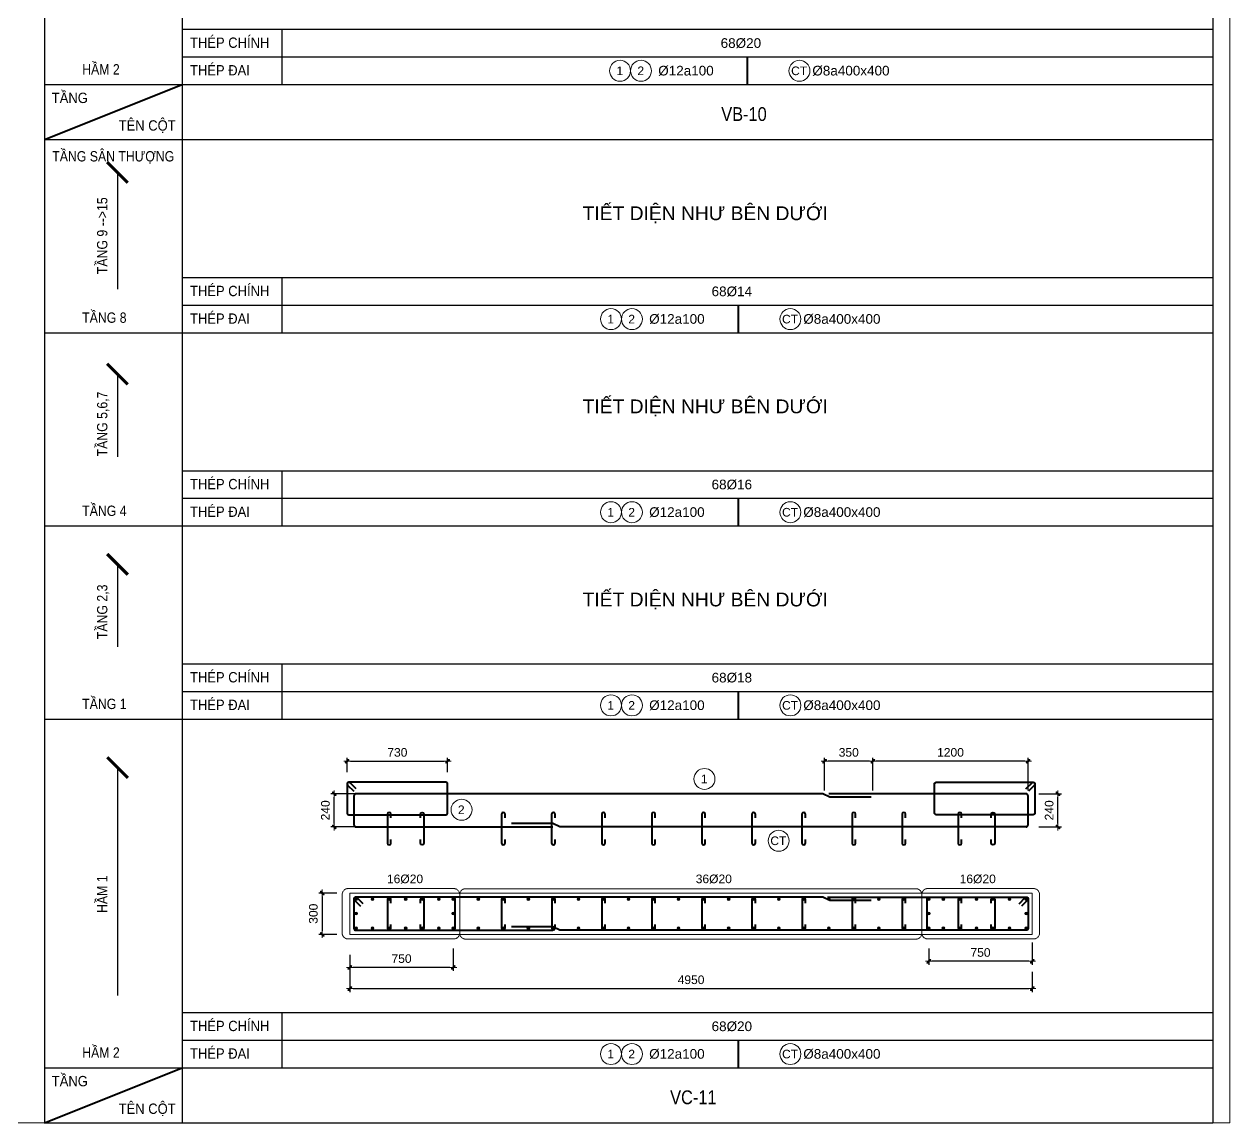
# Model space of a CAD drawing. Header units: millimetres. Extents: x -146909 to 4830753, y -683702 to -336947.
# Drawn here: x 4779021 to 4787767, y -449280 to -441315 of the extents above; entities that cross this region are included whole.
import ezdxf
from ezdxf.enums import TextEntityAlignment as Align

# ---------------------------------------------------------------- set-up
doc = ezdxf.new("R2010")
doc.units = ezdxf.units.MM
doc.header["$MEASUREMENT"] = 0
doc.linetypes.add('HIDDEN', pattern=[0.375, 0.25, -0.125])
doc.layers.get('0').update_dxf_attribs({"lineweight": 9})
doc.layers.get('Defpoints').update_dxf_attribs({"color": 10, "lineweight": 0})
for name, color, linetype, lineweight in [("'S_General_Cont_1 Thin", 1, 'Continuous', 18), ("'S_General_Text_3_Member name", 3, 'Continuous', 35), ('CDAI', 3, 'Continuous', 40), ('chunho.q', 1, 'Continuous', 13), ('CTHEP', 4, 'Continuous', 50), ('DBAO', 2, 'Continuous', 13), ('DMo', 9, 'HIDDEN', 9), ('KTH', 154, 'Continuous', 9), ('STICK', 1, 'Continuous', 9)]:
    doc.layers.add(name, color=color, linetype=linetype, lineweight=lineweight)
for name, color, linetype in [('DM', 1, 'Continuous'), ('TBL', 1, 'Continuous'), ('TX', 214, 'Continuous')]:
    doc.layers.add(name, color=color, linetype=linetype)
doc.styles.add('arial', font='arial.ttf', dxfattribs={"width": 0.85})
doc.styles.add('TTP-HelCon', font='arial.ttf')
doc.dimstyles.new('TTP-25', dxfattribs={"dimscale": 25, "dimtxt": 2.5, "dimasz": 1, "dimexe": 1, "dimexo": 1, "dimgap": 0.09, "dimtad": 0, "dimdec": 4, "dimrnd": 10, "dimzin": 9, "dimdsep": 46, "dimtxsty": 'TTP-HelCon', "dimblk": 'Stick', "dimcen": 0.09, "dimdle": 1.5, "dimclrd": 256, "dimclre": 256, "dimclrt": 1, "dimadec": 0, "dimazin": 0, "dimtfac": 1, "dimtdec": 4, "dimtmove": 0, "dimatfit": 3, "dimldrblk": 'ARCHTICK', "dimfxl": 1, "dimtvp": 1, "dimtolj": 1, "dimtzin": 0, "dimarcsym": 0})
doc.dimstyles.new('TTP-50', dxfattribs={"dimscale": 50, "dimtxt": 2.5, "dimasz": 1, "dimexe": 1, "dimexo": 1, "dimgap": 0.09, "dimtad": 0, "dimdec": 4, "dimzin": 9, "dimdsep": 46, "dimtxsty": 'arial', "dimblk": 'Stick', "dimcen": 0.09, "dimdle": 1.5, "dimclrd": 256, "dimclre": 256, "dimclrt": 1, "dimadec": 0, "dimazin": 0, "dimtfac": 1, "dimtdec": 4, "dimtmove": 0, "dimatfit": 3, "dimldrblk": 'ARCHTICK', "dimfxl": 1, "dimtvp": 1, "dimtolj": 1, "dimtzin": 0, "dimarcsym": 0})

# ---------------------------------------------------------------- blocks, each defined once
blk = doc.blocks.new('sign of slab')
at = {"layer": "'S_General_Cont_1 Thin"}
blk.add_circle((-10, 0), 475, dxfattribs=at)
at = {"layer": "'S_General_Text_3_Member name", "style": 'arial'}
blk.add_attdef('S', text='', height=250, dxfattribs=at).set_placement((-23, -1), align=Align.MIDDLE_CENTER)
blk = doc.blocks.new('Stick')
at = {"layer": 'STICK'}
h = blk.add_hatch(color=256, dxfattribs=at)
edge = h.paths.add_edge_path()
edge.add_line((0.3, 0.5), (-0.5, -0.3))
edge.add_arc((-0.4, -0.4), 0.141, 135, 315)
edge.add_line((-0.3, -0.5), (0.5, 0.3))
edge.add_arc((0.4, 0.4), 0.141, 315, 495)
blk.add_line((1, 0), (-1, 0), dxfattribs=at)
blk.add_lwpolyline([(0.3, 0.5), (-0.5, -0.3, 1), (-0.3, -0.5), (0.5, 0.3, 1), (0.3, 0.5, 1)], format="xyb", dxfattribs=at)
blk = doc.blocks.new('*D531')
at = {"layer": 'Defpoints', "color": 0, "transparency": 16777216}
for p in [(4786356.4, -446894.3), (4786520.5, -446894.3), (4786356.4, -447134.3)]:
    blk.add_point(p, dxfattribs=at)
at = {"layer": 'KTH', "lineweight": -2, "transparency": 16777216}
for p, q in [((4786381.4, -446894.3), (4786545.5, -446894.3)), ((4786520.5, -447109.3), (4786520.5, -446919.3)), ((4786381.4, -447134.3), (4786545.5, -447134.3))]:
    blk.add_line(p, q, dxfattribs=at)
at = {"layer": 'KTH', "lineweight": -2, "transparency": 16777216, "xscale": 25, "yscale": 25, "zscale": 25}
for p, rotation in [((4786520.5, -446894.3), 90), ((4786520.5, -447134.3), 270)]:
    blk.add_blockref('Stick', p, dxfattribs=dict(at, rotation=rotation))
at = {"layer": 'KTH', "color": 1, "transparency": 16777216, "insert": (4786456.7, -447014.3), "char_height": 62.5, "attachment_point": 5, "rotation": 90, "style": 'TTP-HelCon'}
blk.add_mtext('\\A1;240', dxfattribs=at)
blk = doc.blocks.new('_ArchTick')
at = {"color": 0, "linetype": 'ByBlock', "const_width": 0.15}
blk.add_lwpolyline([(-0.5, -0.5), (0.5, 0.5)], dxfattribs=at)
blk = doc.blocks.new('*D532')
at = {"layer": 'Defpoints', "color": 0, "transparency": 16777216}
for p in [(4781270.3, -446894.3), (4781453.8, -446894.3), (4781453.8, -447134.3)]:
    blk.add_point(p, dxfattribs=at)
at = {"layer": 'KTH', "lineweight": -2, "transparency": 16777216}
for p, q in [((4781428.8, -446894.3), (4781245.3, -446894.3)), ((4781270.3, -447109.3), (4781270.3, -446919.3)), ((4781428.8, -447134.3), (4781245.3, -447134.3))]:
    blk.add_line(p, q, dxfattribs=at)
at = {"layer": 'KTH', "lineweight": -2, "transparency": 16777216, "xscale": 25, "yscale": 25, "zscale": 25}
for p, rotation in [((4781270.3, -446894.3), 90), ((4781270.3, -447134.3), 270)]:
    blk.add_blockref('Stick', p, dxfattribs=dict(at, rotation=rotation))
at = {"layer": 'KTH', "color": 1, "transparency": 16777216, "insert": (4781206.5, -447014.3), "char_height": 62.5, "attachment_point": 5, "rotation": 90, "style": 'TTP-HelCon'}
blk.add_mtext('\\A1;240', dxfattribs=at)
blk = doc.blocks.new('*D533')
at = {"layer": 'Defpoints', "color": 0, "transparency": 16777216}
for p in [(4781383.8, -448036.5), (4782133.8, -447991.5), (4781383.8, -448153.3)]:
    blk.add_point(p, dxfattribs=at)
at = {"layer": 'KTH', "lineweight": -2, "transparency": 16777216}
for p, q in [((4781383.8, -448061.5), (4781383.8, -448178.3)), ((4782133.8, -448016.5), (4782133.8, -448178.3)), ((4782108.8, -448153.3), (4781408.8, -448153.3))]:
    blk.add_line(p, q, dxfattribs=at)
at = {"layer": 'KTH', "lineweight": -2, "transparency": 16777216, "xscale": 25, "yscale": 25, "zscale": 25, "rotation": 180}
blk.add_blockref('Stick', (4781383.8, -448153.3), dxfattribs=at)
at = {"layer": 'KTH', "lineweight": -2, "transparency": 16777216, "xscale": 25, "yscale": 25, "zscale": 25}
blk.add_blockref('Stick', (4782133.8, -448153.3), dxfattribs=at)
at = {"layer": 'KTH', "color": 1, "transparency": 16777216, "insert": (4781758.8, -448089.5), "char_height": 62.5, "attachment_point": 5, "style": 'TTP-HelCon'}
blk.add_mtext('\\A1;750', dxfattribs=at)
blk = doc.blocks.new('*D534')
at = {"layer": 'Defpoints', "color": 0, "transparency": 16777216}
for p in [(4781383.8, -448100.4), (4786333.8, -448158.8), (4786333.8, -448306.8)]:
    blk.add_point(p, dxfattribs=at)
at = {"layer": 'KTH', "lineweight": -2, "transparency": 16777216}
for p, q in [((4781383.8, -448125.4), (4781383.8, -448331.8)), ((4786333.8, -448183.8), (4786333.8, -448331.8)), ((4781408.8, -448306.8), (4786308.8, -448306.8))]:
    blk.add_line(p, q, dxfattribs=at)
at = {"layer": 'KTH', "lineweight": -2, "transparency": 16777216, "xscale": 25, "yscale": 25, "zscale": 25, "rotation": 180}
blk.add_blockref('Stick', (4781383.8, -448306.8), dxfattribs=at)
at = {"layer": 'KTH', "lineweight": -2, "transparency": 16777216, "xscale": 25, "yscale": 25, "zscale": 25}
blk.add_blockref('Stick', (4786333.8, -448306.8), dxfattribs=at)
at = {"layer": 'KTH', "color": 1, "transparency": 16777216, "insert": (4783858.8, -448242.9), "char_height": 62.5, "attachment_point": 5, "style": 'TTP-HelCon'}
blk.add_mtext('\\A1;4950', dxfattribs=at)
blk = doc.blocks.new('*D535')
at = {"layer": 'Defpoints', "color": 0, "transparency": 16777216}
for p in [(4786333.5, -447947), (4785583.5, -447992), (4785583.5, -448108.8)]:
    blk.add_point(p, dxfattribs=at)
at = {"layer": 'KTH', "lineweight": -2, "transparency": 16777216}
for p, q in [((4786333.5, -447972), (4786333.5, -448133.8)), ((4785583.5, -448017), (4785583.5, -448133.8)), ((4786308.5, -448108.8), (4785608.5, -448108.8))]:
    blk.add_line(p, q, dxfattribs=at)
at = {"layer": 'KTH', "lineweight": -2, "transparency": 16777216, "xscale": 25, "yscale": 25, "zscale": 25, "rotation": 180}
blk.add_blockref('Stick', (4785583.5, -448108.8), dxfattribs=at)
at = {"layer": 'KTH', "lineweight": -2, "transparency": 16777216, "xscale": 25, "yscale": 25, "zscale": 25}
blk.add_blockref('Stick', (4786333.5, -448108.8), dxfattribs=at)
at = {"layer": 'KTH', "color": 1, "transparency": 16777216, "insert": (4785958.5, -448045), "char_height": 62.5, "attachment_point": 5, "style": 'TTP-HelCon'}
blk.add_mtext('\\A1;750', dxfattribs=at)
blk = doc.blocks.new('*D536')
at = {"layer": 'Defpoints', "color": 0, "transparency": 16777216}
for p in [(4784827.7, -446658.3), (4784827.7, -446894.3), (4785177.7, -446894.3)]:
    blk.add_point(p, dxfattribs=at)
at = {"layer": 'KTH', "lineweight": -2, "transparency": 16777216}
for p, q in [((4784827.7, -446869.3), (4784827.7, -446633.3)), ((4785152.7, -446658.3), (4784852.7, -446658.3)), ((4785177.7, -446869.3), (4785177.7, -446633.3))]:
    blk.add_line(p, q, dxfattribs=at)
at = {"layer": 'KTH', "lineweight": -2, "transparency": 16777216, "xscale": 25, "yscale": 25, "zscale": 25, "rotation": 180}
blk.add_blockref('Stick', (4784827.7, -446658.3), dxfattribs=at)
at = {"layer": 'KTH', "lineweight": -2, "transparency": 16777216, "xscale": 25, "yscale": 25, "zscale": 25}
blk.add_blockref('Stick', (4785177.7, -446658.3), dxfattribs=at)
at = {"layer": 'KTH', "color": 1, "transparency": 16777216, "insert": (4785002.7, -446594.5), "char_height": 62.5, "attachment_point": 5, "style": 'TTP-HelCon'}
blk.add_mtext('\\A1;350', dxfattribs=at)
blk = doc.blocks.new('*D537')
at = {"layer": 'Defpoints', "color": 0, "transparency": 16777216}
for p in [(4785177.7, -446658.3), (4785177.7, -446894.3), (4786303.8, -446894.3)]:
    blk.add_point(p, dxfattribs=at)
at = {"layer": 'KTH', "lineweight": -2, "transparency": 16777216}
for p, q in [((4785177.7, -446869.3), (4785177.7, -446633.3)), ((4786278.8, -446658.3), (4785202.7, -446658.3)), ((4786303.8, -446869.3), (4786303.8, -446633.3))]:
    blk.add_line(p, q, dxfattribs=at)
at = {"layer": 'KTH', "lineweight": -2, "transparency": 16777216, "xscale": 25, "yscale": 25, "zscale": 25, "rotation": 180}
blk.add_blockref('Stick', (4785177.7, -446658.3), dxfattribs=at)
at = {"layer": 'KTH', "lineweight": -2, "transparency": 16777216, "xscale": 25, "yscale": 25, "zscale": 25}
blk.add_blockref('Stick', (4786303.8, -446658.3), dxfattribs=at)
at = {"layer": 'KTH', "color": 1, "transparency": 16777216, "insert": (4785740.8, -446594.5), "char_height": 62.5, "attachment_point": 5, "style": 'TTP-HelCon'}
blk.add_mtext('\\A1;1200', dxfattribs=at)
blk = doc.blocks.new('*U493')
at = {"layer": 'CTHEP', "ltscale": 0.02, "const_width": 10}
blk.add_lwpolyline([(0, 5, -1), (0, -5, -1)], format="xyb", close=True, dxfattribs=at)
at = {"layer": 'Defpoints', "color": 1}
blk.add_circle((0, 0), 10, dxfattribs=at)
blk = doc.blocks.new('*U494')
at = {"layer": 'CDAI', "color": 0, "linetype": 'ByBlock', "lineweight": -2, "transparency": 16777216}
for p in [(0, 0), (120, 0), (240, 0), (360, 0), (480, 0), (600, 0)]:
    blk.add_blockref('*U493', p, dxfattribs=at)
blk = doc.blocks.new('*D538')
at = {"layer": 'Defpoints', "color": 0, "transparency": 16777216}
for p in [(4781313.6, -447613.6), (4781183.2, -447913.6), (4781313.6, -447913.6)]:
    blk.add_point(p, dxfattribs=at)
at = {"layer": 'KTH', "lineweight": -2, "transparency": 16777216}
for p, q in [((4781288.6, -447613.6), (4781158.2, -447613.6)), ((4781183.2, -447638.6), (4781183.2, -447888.6)), ((4781288.6, -447913.6), (4781158.2, -447913.6))]:
    blk.add_line(p, q, dxfattribs=at)
at = {"layer": 'KTH', "lineweight": -2, "transparency": 16777216, "xscale": 25, "yscale": 25, "zscale": 25}
for p, rotation in [((4781183.2, -447613.6), 90), ((4781183.2, -447913.6), 270)]:
    blk.add_blockref('Stick', p, dxfattribs=dict(at, rotation=rotation))
at = {"layer": 'KTH', "color": 1, "transparency": 16777216, "insert": (4781119.3, -447763.6), "char_height": 62.5, "attachment_point": 5, "rotation": 90, "style": 'TTP-HelCon'}
blk.add_mtext('\\A1;300', dxfattribs=at)
blk = doc.blocks.new('*U495')
at = {"layer": 'CTHEP', "ltscale": 0.02, "const_width": 10}
blk.add_lwpolyline([(0, 5, -1), (0, -5, -1)], format="xyb", close=True, dxfattribs=at)
at = {"layer": 'Defpoints', "color": 1}
blk.add_circle((0, 0), 10, dxfattribs=at)
blk = doc.blocks.new('*U496')
at = {"layer": 'CDAI', "color": 0, "linetype": 'ByBlock', "lineweight": -2, "transparency": 16777216}
blk.add_blockref('*U495', (0, 0), dxfattribs=at)
blk = doc.blocks.new('*U491')
at = {"layer": 'CTHEP', "ltscale": 0.02, "const_width": 10}
blk.add_lwpolyline([(0, 5, -1), (0, -5, -1)], format="xyb", close=True, dxfattribs=at)
at = {"layer": 'Defpoints', "color": 1}
blk.add_circle((0, 0), 10, dxfattribs=at)
blk = doc.blocks.new('*U492')
at = {"layer": 'CDAI', "color": 0, "linetype": 'ByBlock', "lineweight": -2, "transparency": 16777216}
blk.add_blockref('*U491', (0, 0), dxfattribs=at)
blk = doc.blocks.new('*U487')
at = {"layer": 'CTHEP', "ltscale": 0.02, "const_width": 10}
blk.add_lwpolyline([(0, 5, -1), (0, -5, -1)], format="xyb", close=True, dxfattribs=at)
at = {"layer": 'Defpoints', "color": 1}
blk.add_circle((0, 0), 10, dxfattribs=at)
blk = doc.blocks.new('*U488')
at = {"layer": 'CDAI', "color": 0, "linetype": 'ByBlock', "lineweight": -2, "transparency": 16777216}
blk.add_blockref('*U487', (0, 0), dxfattribs=at)
blk = doc.blocks.new('*U489')
at = {"layer": 'CTHEP', "ltscale": 0.02, "const_width": 10}
blk.add_lwpolyline([(0, 5, -1), (0, -5, -1)], format="xyb", close=True, dxfattribs=at)
at = {"layer": 'Defpoints', "color": 1}
blk.add_circle((0, 0), 10, dxfattribs=at)
blk = doc.blocks.new('*U490')
at = {"layer": 'CDAI', "color": 0, "linetype": 'ByBlock', "lineweight": -2, "transparency": 16777216}
for p in [(0, 0), (181.6, 0), (363.2, 0), (544.8, 0), (726.4, 0), (908, 0), (1089.6, 0), (1271.2, 0), (1452.8, 0), (1634.4, 0), (1816, 0), (1997.6, 0), (2179.2, 0), (2360.8, 0), (2542.4, 0), (2724, 0), (2905.6, 0), (3087.2, 0), (3268.8, 0), (3450.4, 0)]:
    blk.add_blockref('*U489', p, dxfattribs=at)
blk = doc.blocks.new('*D539')
at = {"layer": 'Defpoints', "color": 0, "transparency": 16777216}
for p in [(4782093, -446658.3), (4781364, -446762.5), (4782093, -446762.5)]:
    blk.add_point(p, dxfattribs=at)
at = {"layer": 'KTH', "lineweight": -2, "transparency": 16777216}
for p, q in [((4781364, -446737.5), (4781364, -446633.3)), ((4781389, -446658.3), (4782068, -446658.3)), ((4782093, -446737.5), (4782093, -446633.3))]:
    blk.add_line(p, q, dxfattribs=at)
at = {"layer": 'KTH', "lineweight": -2, "transparency": 16777216, "xscale": 25, "yscale": 25, "zscale": 25, "rotation": 180}
blk.add_blockref('Stick', (4781364, -446658.3), dxfattribs=at)
at = {"layer": 'KTH', "lineweight": -2, "transparency": 16777216, "xscale": 25, "yscale": 25, "zscale": 25}
blk.add_blockref('Stick', (4782093, -446658.3), dxfattribs=at)
at = {"layer": 'KTH', "color": 1, "transparency": 16777216, "insert": (4781728.5, -446594.5), "char_height": 62.5, "attachment_point": 5, "style": 'TTP-HelCon'}
blk.add_mtext('\\A1;730', dxfattribs=at)
blk = doc.blocks.new('*U498')
at = {"layer": 'CTHEP', "ltscale": 0.02, "const_width": 10}
blk.add_lwpolyline([(0, 5, -1), (0, -5, -1)], format="xyb", close=True, dxfattribs=at)
at = {"layer": 'Defpoints', "color": 1}
blk.add_circle((0, 0), 10, dxfattribs=at)
blk = doc.blocks.new('*U497')
at = {"layer": 'CDAI', "color": 0, "linetype": 'ByBlock', "lineweight": -2, "transparency": 16777216}
blk.add_blockref('*U498', (0, 0), dxfattribs=at)
blk = doc.blocks.new('*U499')
at = {"layer": 'CTHEP', "ltscale": 0.02, "const_width": 10}
blk.add_lwpolyline([(0, 5, -1), (0, -5, -1)], format="xyb", close=True, dxfattribs=at)
at = {"layer": 'Defpoints', "color": 1}
blk.add_circle((0, 0), 10, dxfattribs=at)
blk = doc.blocks.new('*U500')
at = {"layer": 'CDAI', "color": 0, "linetype": 'ByBlock', "lineweight": -2, "transparency": 16777216}
for p in [(0, 0), (120, 0), (240, 0), (360, 0), (480, 0), (600, 0)]:
    blk.add_blockref('*U499', p, dxfattribs=at)
blk = doc.blocks.new('*U501')
at = {"layer": 'CTHEP', "ltscale": 0.02, "const_width": 10}
blk.add_lwpolyline([(0, 5, -1), (0, -5, -1)], format="xyb", close=True, dxfattribs=at)
at = {"layer": 'Defpoints', "color": 1}
blk.add_circle((0, 0), 10, dxfattribs=at)
blk = doc.blocks.new('*U502')
at = {"layer": 'CDAI', "color": 0, "linetype": 'ByBlock', "lineweight": -2, "transparency": 16777216}
for p in [(0, 0), (181.6, 0), (363.2, 0), (544.8, 0), (726.4, 0), (908, 0), (1089.6, 0), (1271.2, 0), (1452.8, 0), (1634.4, 0), (1816, 0), (1997.6, 0), (2179.2, 0), (2360.8, 0), (2542.4, 0), (2724, 0), (2905.6, 0), (3087.2, 0), (3268.8, 0), (3450.4, 0)]:
    blk.add_blockref('*U501', p, dxfattribs=at)
blk = doc.blocks.new('*U505')
at = {"layer": 'CTHEP', "ltscale": 0.02, "const_width": 10}
blk.add_lwpolyline([(0, 5, -1), (0, -5, -1)], format="xyb", close=True, dxfattribs=at)
at = {"layer": 'Defpoints', "color": 1}
blk.add_circle((0, 0), 10, dxfattribs=at)
blk = doc.blocks.new('*U506')
at = {"layer": 'CDAI', "color": 0, "linetype": 'ByBlock', "lineweight": -2, "transparency": 16777216}
for p in [(0, 0), (120, 0), (240, 0), (360, 0), (480, 0), (600, 0)]:
    blk.add_blockref('*U505', p, dxfattribs=at)
blk = doc.blocks.new('*U507')
at = {"layer": 'CTHEP', "ltscale": 0.02, "const_width": 10}
blk.add_lwpolyline([(0, 5, -1), (0, -5, -1)], format="xyb", close=True, dxfattribs=at)
at = {"layer": 'Defpoints', "color": 1}
blk.add_circle((0, 0), 10, dxfattribs=at)
blk = doc.blocks.new('*U508')
at = {"layer": 'CDAI', "color": 0, "linetype": 'ByBlock', "lineweight": -2, "transparency": 16777216}
for p in [(0, 0), (120, 0), (240, 0), (360, 0), (480, 0), (600, 0)]:
    blk.add_blockref('*U507', p, dxfattribs=at)

msp = doc.modelspace()

# ---------------------------------------------------------------- linework, layer by layer
at = {"layer": 'CDAI', "color": 214}
for p, q in [((4784266.708, -441552.18535), (4784266.708, -441752.18535)), ((4779167.66694, -442152.18535), (4780167.66694, -441752.18535)), ((4784200.96299, -443352.18535), (4784200.96299, -443552.18535)), ((4784200.96299, -444752.18535), (4784200.96299, -444952.18535)), ((4784200.96299, -446152.18535), (4784200.96299, -446352.18535)), ((4784200.96299, -448679.86809), (4784200.96299, -448879.86809)), ((4779167.66694, -449279.86809), (4780167.66694, -448879.86809))]:
    msp.add_line(p, q, dxfattribs=at)
at = {"layer": 'CDAI'}
for points in [[(4781429.6718, -446858.54835), (4781385.3516, -446814.22815, 0.6681786379), (4781364.01277, -446823.06699), (4781364.01277, -447033.56699, 0.4142135624), (4781376.51277, -447046.06699), (4782080.51277, -447046.06699, 0.4142135624), (4782093.01277, -447033.56699), (4782093.01277, -446823.06699, 0.4142135624), (4782080.51277, -446810.56699), (4781376.51277, -446810.56699, 0.6681786379), (4781367.67393, -446831.90582), (4781411.99413, -446876.22602)], [(4786288.00044, -446858.54835), (4786332.32064, -446814.22815, -0.6681786379), (4786353.65948, -446823.06699), (4786353.65948, -447033.56699, -0.4142135624), (4786341.15948, -447046.06699), (4785637.15948, -447046.06699, -0.4142135624), (4785624.65948, -447033.56699), (4785624.65948, -446823.06699, -0.4142135624), (4785637.15948, -446810.56699), (4786341.15948, -446810.56699, -0.6681786379), (4786349.99831, -446831.90582), (4786305.67811, -446876.22602)], [(4781681.14808, -447069.77687), (4781681.14808, -447042.27687, 1), (4781656.14808, -447042.27687), (4781656.14808, -447252.77687, 1), (4781681.14808, -447252.77687), (4781681.14808, -447225.27687)], [(4781896.14808, -447069.77687), (4781896.14808, -447042.27687, -1), (4781921.14808, -447042.27687), (4781921.14808, -447252.77687, -1), (4781896.14808, -447252.77687), (4781896.14808, -447225.27687)], [(4782509.34808, -447069.77687), (4782509.34808, -447042.27687, 1), (4782484.34808, -447042.27687), (4782484.34808, -447252.77687, 1), (4782509.34808, -447252.77687), (4782509.34808, -447225.27687)], [(4782872.54808, -447069.77687), (4782872.54808, -447042.27687, 1), (4782847.54808, -447042.27687), (4782847.54808, -447252.77687, 1), (4782872.54808, -447252.77687), (4782872.54808, -447225.27687)], [(4783235.74808, -447069.77687), (4783235.74808, -447042.27687, 1), (4783210.74808, -447042.27687), (4783210.74808, -447252.77687, 1), (4783235.74808, -447252.77687), (4783235.74808, -447225.27687)], [(4783598.94808, -447069.77687), (4783598.94808, -447042.27687, 1), (4783573.94808, -447042.27687), (4783573.94808, -447252.77687, 1), (4783598.94808, -447252.77687), (4783598.94808, -447225.27687)], [(4783962.14808, -447069.77687), (4783962.14808, -447042.27687, 1), (4783937.14808, -447042.27687), (4783937.14808, -447252.77687, 1), (4783962.14808, -447252.77687), (4783962.14808, -447225.27687)], [(4784325.34808, -447069.77687), (4784325.34808, -447042.27687, 1), (4784300.34808, -447042.27687), (4784300.34808, -447252.77687, 1), (4784325.34808, -447252.77687), (4784325.34808, -447225.27687)], [(4784688.54808, -447069.77687), (4784688.54808, -447042.27687, 1), (4784663.54808, -447042.27687), (4784663.54808, -447252.77687, 1), (4784688.54808, -447252.77687), (4784688.54808, -447225.27687)], [(4785051.74808, -447069.77687), (4785051.74808, -447042.27687, 1), (4785026.74808, -447042.27687), (4785026.74808, -447252.77687, 1), (4785051.74808, -447252.77687), (4785051.74808, -447225.27687)], [(4785414.94808, -447069.77687), (4785414.94808, -447042.27687, 1), (4785389.94808, -447042.27687), (4785389.94808, -447252.77687, 1), (4785414.94808, -447252.77687), (4785414.94808, -447225.27687)], [(4785821.14808, -447069.77687), (4785821.14808, -447042.27687, 1), (4785796.14808, -447042.27687), (4785796.14808, -447252.77687, 1), (4785821.14808, -447252.77687), (4785821.14808, -447225.27687)], [(4786036.14808, -447069.77687), (4786036.14808, -447042.27687, -1), (4786061.14808, -447042.27687), (4786061.14808, -447252.77687, -1), (4786036.14808, -447252.77687), (4786036.14808, -447225.27687)], [(4781479.49516, -447691.59349), (4781435.17496, -447647.27329, 0.6681786379), (4781413.83612, -447656.11213), (4781413.83612, -447871.11213, 0.4142135624), (4781426.33612, -447883.61213), (4782134.21004, -447883.61213, 0.4142135624), (4782146.71004, -447871.11213), (4782146.71004, -447656.11213, 0.4142135624), (4782134.21004, -447643.61213), (4781426.33612, -447643.61213, 0.6681786379), (4781417.49729, -447664.95096), (4781461.81749, -447709.27116)], [(4781681.33612, -447686.11213), (4781681.33612, -447658.61213, 1), (4781656.33612, -447658.61213), (4781656.33612, -447869.11213, 1), (4781681.33612, -447869.11213), (4781681.33612, -447841.61213)], [(4781896.33612, -447686.11213), (4781896.33612, -447658.61213, -1), (4781921.33612, -447658.61213), (4781921.33612, -447869.11213, -1), (4781896.33612, -447869.11213), (4781896.33612, -447841.61213)], [(4782509.53612, -447686.11213), (4782509.53612, -447658.61213, 1), (4782484.53612, -447658.61213), (4782484.53612, -447869.11213, 1), (4782509.53612, -447869.11213), (4782509.53612, -447841.61213)], [(4782872.73612, -447686.11213), (4782872.73612, -447658.61213, 1), (4782847.73612, -447658.61213), (4782847.73612, -447869.11213, 1), (4782872.73612, -447869.11213), (4782872.73612, -447841.61213)], [(4783235.93612, -447686.11213), (4783235.93612, -447658.61213, 1), (4783210.93612, -447658.61213), (4783210.93612, -447869.11213, 1), (4783235.93612, -447869.11213), (4783235.93612, -447841.61213)], [(4783599.13612, -447686.11213), (4783599.13612, -447658.61213, 1), (4783574.13612, -447658.61213), (4783574.13612, -447869.11213, 1), (4783599.13612, -447869.11213), (4783599.13612, -447841.61213)], [(4783962.33612, -447686.11213), (4783962.33612, -447658.61213, 1), (4783937.33612, -447658.61213), (4783937.33612, -447869.11213, 1), (4783962.33612, -447869.11213), (4783962.33612, -447841.61213)], [(4784325.53612, -447686.11213), (4784325.53612, -447658.61213, 1), (4784300.53612, -447658.61213), (4784300.53612, -447869.11213, 1), (4784325.53612, -447869.11213), (4784325.53612, -447841.61213)], [(4784688.73612, -447686.11213), (4784688.73612, -447658.61213, 1), (4784663.73612, -447658.61213), (4784663.73612, -447869.11213, 1), (4784688.73612, -447869.11213), (4784688.73612, -447841.61213)], [(4785051.93612, -447686.11213), (4785051.93612, -447658.61213, 1), (4785026.93612, -447658.61213), (4785026.93612, -447869.11213, 1), (4785051.93612, -447869.11213), (4785051.93612, -447841.61213)], [(4785415.13612, -447686.11213), (4785415.13612, -447658.61213, 1), (4785390.13612, -447658.61213), (4785390.13612, -447869.11213, 1), (4785415.13612, -447869.11213), (4785415.13612, -447841.61213)], [(4786238.17709, -447691.59349), (4786282.49729, -447647.27329, -0.6681786379), (4786303.83612, -447656.11213), (4786303.83612, -447871.11213, -0.4142135624), (4786291.33612, -447883.61213), (4785583.46221, -447883.61213, -0.4142135624), (4785570.96221, -447871.11213), (4785570.96221, -447656.11213, -0.4142135624), (4785583.46221, -447643.61213), (4786291.33612, -447643.61213, -0.6681786379), (4786300.17496, -447664.95096), (4786255.85476, -447709.27116)], [(4785821.33612, -447686.11213), (4785821.33612, -447658.61213, 1), (4785796.33612, -447658.61213), (4785796.33612, -447869.11213, 1), (4785821.33612, -447869.11213), (4785821.33612, -447841.61213)], [(4786036.33612, -447686.11213), (4786036.33612, -447658.61213, -1), (4786061.33612, -447658.61213), (4786061.33612, -447869.11213, -1), (4786036.33612, -447869.11213), (4786036.33612, -447841.61213)]]:
    msp.add_lwpolyline(points, format="xyb", dxfattribs=at)
at = {"layer": 'CDAI', "ltscale": 0.02}
for points in [[(4785164.53521, -446919.26301), (4784864.79936, -446919.26301), (4784814.79936, -446894.26301), (4781428.83612, -446894.26301, 0.4142135624), (4781413.83612, -446909.26301), (4781413.83612, -447119.26301, 0.4142135624), (4781428.83612, -447134.26301), (4782855.38496, -447134.26301)], [(4786288.83612, -447134.26301, 0.4142135624), (4786303.83612, -447119.26301), (4786303.83612, -446909.26301, 0.4142135624), (4786288.83612, -446894.26301), (4784857.91541, -446894.26301)], [(4785164.53521, -447668.61213), (4784864.79936, -447668.61213), (4784814.79936, -447643.61213), (4781428.83612, -447643.61213, 0.4142135624), (4781413.83612, -447658.61213), (4781413.83612, -447868.61213, 0.4142135624), (4781428.83612, -447883.61213), (4782855.46621, -447883.61213)]]:
    msp.add_lwpolyline(points, format="xyb", dxfattribs=at)
for points in [[(4786293.56458, -447133.49824), (4782906.50116, -447134.5316), (4782856.50116, -447109.5316), (4782555.72394, -447109.5316)], [(4784847.60106, -447643.61213), (4786288.83612, -447643.61213)], [(4786293.56458, -447882.84736), (4782906.50116, -447883.88072), (4782856.50116, -447858.88072), (4782555.72394, -447858.88072)]]:
    msp.add_lwpolyline(points, dxfattribs=at)
at = {"layer": 'DBAO', "color": 1}
msp.add_lwpolyline([(4787767.33545, -449279.86809), (4770397.73003, -449279.86809), (4770397.73003, -434761.98892), (4787767.33545, -434761.98892)], close=True, dxfattribs=at)
at = {"layer": 'DBAO'}
msp.add_lwpolyline([(4781963.83612, -447914.15228), (4781383.83612, -447913.61213), (4781383.83612, -447613.61213), (4786333.83612, -447613.61213), (4786333.83612, -447913.59917), (4781963.84476, -447914.15228)], dxfattribs=at)
at = {"layer": 'DMo', "color": 6, "ltscale": 10}
msp.add_lwpolyline([(4782137.78985, -447581.331), (4781370.99583, -447581.331, 0.4142135624), (4781328.05617, -447624.27067), (4781328.05617, -447903.6673, 0.4142135624), (4781370.99583, -447946.60696), (4782137.78985, -447946.60696, 0.4142135624), (4782180.72951, -447903.6673), (4782180.72951, -447624.27067, 0.4142135624)], format="xyb", close=True, dxfattribs=at)
for points in [[(4785532.60377, -447625.31587, 0.4142135624), (4785489.6641, -447582.3762), (4782223.66917, -447582.3762, 0.4142135624), (4782180.72951, -447625.31587)], [(4782180.72951, -447624.27067), (4782180.72951, -447904.7125, 0.4142135624), (4782223.66917, -447947.65216), (4785489.6641, -447947.65216, 0.4142135624), (4785532.60377, -447904.7125), (4785532.60377, -447624.27067)], [(4786343.76925, -447581.331), (4785575.54343, -447581.331, 0.4142135624), (4785532.60377, -447624.27067), (4785532.60377, -447903.6673, 0.4142135624), (4785575.54343, -447946.60696), (4786343.76925, -447946.60696, 0.4142135624), (4786386.70891, -447903.6673), (4786386.70891, -447624.27067, 0.4142135624), (4786343.76925, -447581.331)]]:
    msp.add_lwpolyline(points, format="xyb", dxfattribs=at)
at = {"layer": 'TBL'}
for p, q in [((4779167.66694, -435411.12493), (4779167.66694, -442152.18535)), ((4780167.66694, -435411.12493), (4780167.66694, -442152.18535)), ((4787644.15491, -435411.12493), (4787644.15491, -442152.18535)), ((4780167.66694, -441352.18535), (4787644.15491, -441352.18535)), ((4780889.26108, -441352.18535), (4780889.26108, -441752.18535)), ((4779167.66694, -441752.18535), (4780167.66694, -441752.18535)), ((4780167.66694, -441752.18535), (4787644.15491, -441752.18535)), ((4779167.66694, -442152.18535), (4780167.66694, -442152.18535)), ((4779167.66694, -442152.18535), (4779167.66694, -449279.86809)), ((4779167.66694, -442152.18535), (4780167.66694, -442152.18535)), ((4780167.66694, -442152.18535), (4787644.15491, -442152.18535)), ((4780167.66694, -442152.18535), (4780167.66694, -449279.86809)), ((4780167.66694, -442152.18535), (4787644.15491, -442152.18535)), ((4787644.15491, -442152.18535), (4787644.15491, -449279.86809)), ((4780167.66694, -443152.18535), (4787644.15491, -443152.18535)), ((4780889.26108, -443152.18535), (4780889.26108, -443552.18535)), ((4779167.66694, -443552.18535), (4780167.66694, -443552.18535)), ((4780167.66694, -443552.18535), (4787644.15491, -443552.18535)), ((4780167.66694, -444552.18535), (4787644.15491, -444552.18535)), ((4780889.26108, -444552.18535), (4780889.26108, -444952.18535)), ((4779167.66694, -444952.18535), (4780167.66694, -444952.18535)), ((4780167.66694, -444952.18535), (4787644.15491, -444952.18535)), ((4780167.66694, -445952.18535), (4787644.15491, -445952.18535)), ((4780889.26108, -445952.18535), (4780889.26108, -446352.18535)), ((4779167.66694, -446352.18535), (4780167.66694, -446352.18535)), ((4780167.66694, -446352.18535), (4787644.15491, -446352.18535)), ((4780167.66694, -448479.86809), (4787644.15491, -448479.86809)), ((4780889.26108, -448479.86809), (4780889.26108, -448879.86809)), ((4779167.66694, -448879.86809), (4780167.66694, -448879.86809)), ((4780167.66694, -448879.86809), (4787644.15491, -448879.86809)), ((4779167.66694, -449279.86809), (4780167.66694, -449279.86809)), ((4780167.66694, -449279.86809), (4787644.15491, -449279.86809))]:
    msp.add_line(p, q, dxfattribs=at)
at = {"layer": 'TBL', "color": 8}
for p, q in [((4780167.66694, -441552.18535), (4787644.15491, -441552.18535)), ((4780167.66694, -443352.18535), (4787644.15491, -443352.18535)), ((4780167.66694, -444752.18535), (4787644.15491, -444752.18535)), ((4780167.66694, -446152.18535), (4787644.15491, -446152.18535)), ((4780167.66694, -448679.86809), (4787644.15491, -448679.86809))]:
    msp.add_line(p, q, dxfattribs=at)

# ---------------------------------------------------------------- block references
ref = msp.add_blockref('sign of slab', (4783345.40917, -441653.28145), dxfattribs=dict(xscale=0.16, yscale=0.16, zscale=0.16))
ref.add_attrib('S', '1', dxfattribs={"layer": 'DM', "height": 62.5, "style": 'arial'}).set_placement((4783341.65516, -441653.43834), align=Align.MIDDLE_CENTER)
ref = msp.add_blockref('sign of slab', (4783497.37475, -441653.28145), dxfattribs=dict(xscale=0.16, yscale=0.16, zscale=0.16))
ref.add_attrib('S', '2', dxfattribs={"layer": 'DM', "height": 62.5, "style": 'arial'}).set_placement((4783493.62074, -441653.43834), align=Align.MIDDLE_CENTER)
ref = msp.add_blockref('sign of slab', (4784646.47011, -441653.28145), dxfattribs=dict(xscale=0.16, yscale=0.16, zscale=0.16))
ref.add_attrib('S', 'CT', dxfattribs={"layer": 'DM', "height": 62.5, "style": 'arial'}).set_placement((4784642.7161, -441653.43834), align=Align.MIDDLE_CENTER)
ref = msp.add_blockref('sign of slab', (4783279.66416, -443453.28145), dxfattribs=dict(xscale=0.16, yscale=0.16, zscale=0.16))
ref.add_attrib('S', '1', dxfattribs={"layer": 'DM', "height": 62.5, "style": 'arial'}).set_placement((4783275.91015, -443453.43834), align=Align.MIDDLE_CENTER)
ref = msp.add_blockref('sign of slab', (4783431.62975, -443453.28145), dxfattribs=dict(xscale=0.16, yscale=0.16, zscale=0.16))
ref.add_attrib('S', '2', dxfattribs={"layer": 'DM', "height": 62.5, "style": 'arial'}).set_placement((4783427.87573, -443453.43834), align=Align.MIDDLE_CENTER)
ref = msp.add_blockref('sign of slab', (4784580.72511, -443453.28145), dxfattribs=dict(xscale=0.16, yscale=0.16, zscale=0.16))
ref.add_attrib('S', 'CT', dxfattribs={"layer": 'DM', "height": 62.5, "style": 'arial'}).set_placement((4784576.97109, -443453.43834), align=Align.MIDDLE_CENTER)
ref = msp.add_blockref('sign of slab', (4783279.66416, -444853.28145), dxfattribs=dict(xscale=0.16, yscale=0.16, zscale=0.16))
ref.add_attrib('S', '1', dxfattribs={"layer": 'DM', "height": 62.5, "style": 'arial'}).set_placement((4783275.91015, -444853.43834), align=Align.MIDDLE_CENTER)
ref = msp.add_blockref('sign of slab', (4783431.62975, -444853.28145), dxfattribs=dict(xscale=0.16, yscale=0.16, zscale=0.16))
ref.add_attrib('S', '2', dxfattribs={"layer": 'DM', "height": 62.5, "style": 'arial'}).set_placement((4783427.87573, -444853.43834), align=Align.MIDDLE_CENTER)
ref = msp.add_blockref('sign of slab', (4784580.72511, -444853.28145), dxfattribs=dict(xscale=0.16, yscale=0.16, zscale=0.16))
ref.add_attrib('S', 'CT', dxfattribs={"layer": 'DM', "height": 62.5, "style": 'arial'}).set_placement((4784576.97109, -444853.43834), align=Align.MIDDLE_CENTER)
ref = msp.add_blockref('sign of slab', (4783279.66416, -446253.28145), dxfattribs=dict(xscale=0.16, yscale=0.16, zscale=0.16))
ref.add_attrib('S', '1', dxfattribs={"layer": 'DM', "height": 62.5, "style": 'arial'}).set_placement((4783275.91015, -446253.43834), align=Align.MIDDLE_CENTER)
ref = msp.add_blockref('sign of slab', (4783431.62975, -446253.28145), dxfattribs=dict(xscale=0.16, yscale=0.16, zscale=0.16))
ref.add_attrib('S', '2', dxfattribs={"layer": 'DM', "height": 62.5, "style": 'arial'}).set_placement((4783427.87573, -446253.43834), align=Align.MIDDLE_CENTER)
ref = msp.add_blockref('sign of slab', (4784580.72511, -446253.28145), dxfattribs=dict(xscale=0.16, yscale=0.16, zscale=0.16))
ref.add_attrib('S', 'CT', dxfattribs={"layer": 'DM', "height": 62.5, "style": 'arial'}).set_placement((4784576.97109, -446253.43834), align=Align.MIDDLE_CENTER)
ref = msp.add_blockref('sign of slab', (4783957.68431, -446786.73039), dxfattribs=dict(xscale=0.16, yscale=0.16, zscale=0.16))
ref.add_attrib('S', '1', dxfattribs={"layer": 'DM', "height": 62.5, "style": 'arial'}).set_placement((4783953.93029, -446786.88728), align=Align.MIDDLE_CENTER)
ref = msp.add_blockref('sign of slab', (4782195.90246, -447010.21904), dxfattribs=dict(xscale=0.16, yscale=0.16, zscale=0.16))
ref.add_attrib('S', '2', dxfattribs={"layer": 'DM', "height": 62.5, "style": 'arial'}).set_placement((4782192.14844, -447010.37593), align=Align.MIDDLE_CENTER)
ref = msp.add_blockref('sign of slab', (4784495.82973, -447234.78487), dxfattribs=dict(xscale=0.16, yscale=0.16, zscale=0.16))
ref.add_attrib('S', 'CT', dxfattribs={"layer": 'DM', "height": 62.5, "style": 'arial'}).set_placement((4784492.07572, -447234.94176), align=Align.MIDDLE_CENTER)
ref = msp.add_blockref('sign of slab', (4783279.66416, -448780.96419), dxfattribs=dict(xscale=0.16, yscale=0.16, zscale=0.16))
ref.add_attrib('S', '1', dxfattribs={"layer": 'DM', "height": 62.5, "style": 'arial'}).set_placement((4783275.91015, -448781.12108), align=Align.MIDDLE_CENTER)
ref = msp.add_blockref('sign of slab', (4783431.62975, -448780.96419), dxfattribs=dict(xscale=0.16, yscale=0.16, zscale=0.16))
ref.add_attrib('S', '2', dxfattribs={"layer": 'DM', "height": 62.5, "style": 'arial'}).set_placement((4783427.87573, -448781.12108), align=Align.MIDDLE_CENTER)
ref = msp.add_blockref('sign of slab', (4784580.72511, -448780.96419), dxfattribs=dict(xscale=0.16, yscale=0.16, zscale=0.16))
ref.add_attrib('S', 'CT', dxfattribs={"layer": 'DM', "height": 62.5, "style": 'arial'}).set_placement((4784576.97109, -448781.12108), align=Align.MIDDLE_CENTER)
at = {"layer": 'CDAI', "color": 214}
for name, p in [('*U494', (4781428.83612, -447658.61213)), ('*U490', (4782133.83612, -447658.61213))]:
    msp.add_blockref(name, p, dxfattribs=at)
at = {"layer": 'CDAI', "color": 214, "xscale": -1}
msp.add_blockref('*U506', (4786288.83612, -447658.61213), dxfattribs=at)
at = {"layer": 'CDAI', "color": 214, "xscale": -1, "rotation": 180}
for name, p in [('*U496', (4781428.83612, -447761.36213)), ('*U492', (4782133.83612, -447761.36213)), ('*U500', (4781428.83612, -447868.61213)), ('*U502', (4782133.83612, -447868.61213))]:
    msp.add_blockref(name, p, dxfattribs=at)
at = {"layer": 'CDAI', "color": 214, "rotation": 180}
for name, p in [('*U497', (4785583.83612, -447761.36213)), ('*U488', (4786288.83612, -447761.36213)), ('*U508', (4786288.83612, -447868.61213))]:
    msp.add_blockref(name, p, dxfattribs=at)

# ---------------------------------------------------------------- texts
at = {"layer": 'chunho.q', "color": 1, "style": 'arial', "width": 0.85}
for s, p in [('HẦM 2', (4779442.31193, -441680.18535)), ('TẦNG SÂN THƯỢNG', (4779225.15434, -442310.53662)), ('TẦNG 8', (4779442.31193, -443480.18535)), ('TẦNG 4', (4779442.31193, -444880.18535)), ('TẦNG 1', (4779442.31193, -446280.18535)), ('HẦM 2', (4779442.31193, -448807.86809))]:
    msp.add_text(s, height=75, dxfattribs=at).set_placement(p)
for s, p in [('TẦNG 9 -->15', (4779624.99934, -443127.1469)), ('TẦNG 5,6,7', (4779624.99934, -444448.67406)), ('TẦNG 2,3', (4779624.99934, -445773.34331)), ('HẦM 1', (4779624.99934, -447758.09026))]:
    msp.add_text(s, height=75, rotation=90, dxfattribs=at).set_placement(p)
at = {"layer": 'chunho.q', "color": 1, "style": 'arial'}
for s, p in [('16%%C20', (4781653.01458, -447542.44662)), ('36%%C20', (4783892.70208, -447542.44662)), ('16%%C20', (4785807.33258, -447542.44662))]:
    msp.add_text(s, height=62.5, dxfattribs=at).set_placement(p)
at = {"layer": 'TX', "color": 2, "style": 'arial', "width": 0.9}
for s, p in [('THÉP CHÍNH', (4780223.92573, -441449.50096)), ('THÉP ĐAI', (4780223.92573, -441649.50096)), ('TẦNG', (4779221.61301, -441849.50096)), ('TÊN CỘT', (4779706.55158, -442049.50096)), ('THÉP CHÍNH', (4780223.92573, -443249.50096)), ('THÉP ĐAI', (4780223.92573, -443449.50096)), ('THÉP CHÍNH', (4780223.92573, -444649.50096)), ('THÉP ĐAI', (4780223.92573, -444849.50096)), ('THÉP CHÍNH', (4780223.92573, -446049.50096)), ('THÉP ĐAI', (4780223.92573, -446249.50096)), ('THÉP CHÍNH', (4780223.92573, -448577.1837)), ('THÉP ĐAI', (4780223.92573, -448777.1837)), ('TẦNG', (4779221.61301, -448977.1837)), ('TÊN CỘT', (4779706.55158, -449177.1837))]:
    msp.add_text(s, height=75, dxfattribs=at).set_placement(p, align=Align.MIDDLE_LEFT)
at = {"layer": 'TX', "color": 2, "style": 'arial'}
for s, height, p in [('68%%C20', 70, (4784220.30702, -441452.18535)), ('%%C12a100', 70, (4783821.88598, -441652.18535)), ('%%C8a400x400', 70, (4785018.59499, -441652.18535)), ('TIẾT DIỆN NHƯ BÊN DƯỚI', 100, (4783961.21201, -442685.84505)), ('68%%C14', 70, (4784154.56201, -443252.18535)), ('%%C12a100', 70, (4783756.14097, -443452.18535)), ('%%C8a400x400', 70, (4784952.84998, -443452.18535)), ('TIẾT DIỆN NHƯ BÊN DƯỚI', 100, (4783961.21201, -444085.84505)), ('68%%C16', 70, (4784154.56201, -444652.18535)), ('%%C12a100', 70, (4783756.14097, -444852.18535)), ('%%C8a400x400', 70, (4784952.84998, -444852.18535)), ('TIẾT DIỆN NHƯ BÊN DƯỚI', 100, (4783961.21201, -445485.84505)), ('68%%C18', 70, (4784154.56201, -446052.18535)), ('%%C12a100', 70, (4783756.14097, -446252.18535)), ('%%C8a400x400', 70, (4784952.84998, -446252.18535)), ('68%%C20', 70, (4784154.56201, -448579.86809)), ('%%C12a100', 70, (4783756.14097, -448779.86809)), ('%%C8a400x400', 70, (4784952.84998, -448779.86809))]:
    msp.add_text(s, height=height, dxfattribs=at).set_placement(p, align=Align.MIDDLE_CENTER)
at = {"layer": 'TX', "color": 2, "char_height": 100, "width": 312.1258527, "attachment_point": 2, "style": 'arial'}
for s, insert in [('VB-10', (4784242.73675, -441916.8844)), ('VC-11', (4783875.29895, -449044.56713))]:
    msp.add_mtext(s, dxfattribs=dict(at, insert=insert))

# ---------------------------------------------------------------- dimensions: what is measured, and where the dimension line sits
at = {"layer": 'KTH'}
dim = msp.add_linear_dim(base=(4782093.01277, -446658.31769), p1=(4781364.01277, -446762.49563), p2=(4782093.01277, -446762.49563), dimstyle='TTP-25', dxfattribs=at)
dim.commit()
dim.dimension.update_dxf_attribs({"geometry": '*D539', "text_midpoint": (4781728.51277, -446594.45343)})
for base, p1, p2, angle, picture, middle in [((4784827.72892, -446658.31769), (4785177.72892, -446894.26301), (4784827.72892, -446894.26301), 180, '*D536', (4785002.72892, -446594.45343)), ((4781270.31256, -446894.26301), (4781453.83612, -447134.26301), (4781453.83612, -446894.26301), 90, '*D532', (4781206.49094, -447014.26301)), ((4786520.50068, -446894.26301), (4786356.37587, -447134.26301), (4786356.37587, -446894.26301), 90, '*D531', (4786456.67906, -447014.26301)), ((4781183.18137, -447913.61213), (4781313.63487, -447613.61213), (4781313.63487, -447913.61213), 90, '*D538', (4781119.31712, -447763.61213)), ((4785583.5364, -448108.81458), (4786333.5364, -447947.00433), (4785583.5364, -447992.00433), 180, '*D535', (4785958.5364, -448044.99295)), ((4781383.83612, -448153.27503), (4782133.83612, -447991.46478), (4781383.83612, -448036.46478), 180, '*D533', (4781758.83612, -448089.45341))]:
    dim = msp.add_linear_dim(base=base, p1=p1, p2=p2, angle=angle, dimstyle='TTP-25', dxfattribs=at)
    dim.commit()
    dim.dimension.update_dxf_attribs({"geometry": picture, "text_midpoint": middle})
dim = msp.add_linear_dim(base=(4785177.72892, -446658.31769), p1=(4786303.83612, -446894.26301), p2=(4785177.72892, -446894.26301), angle=180, text='1200', dimstyle='TTP-25', dxfattribs=at)
dim.commit()
dim.dimension.update_dxf_attribs({"geometry": '*D537', "text_midpoint": (4785740.78252, -446594.49607)})
dim = msp.add_linear_dim(base=(4786333.83612, -448306.75826), p1=(4781383.83612, -448100.40942), p2=(4786333.83612, -448158.81454), dimstyle='TTP-25', override={"dimrnd": 0}, dxfattribs=at)
dim.commit()
dim.dimension.update_dxf_attribs({"geometry": '*D534', "text_midpoint": (4783858.83612, -448242.93664)})

# ---------------------------------------------------------------- leaders
at = {"layer": 'DM'}
for points in [[(4779698.23002, -442390.32727), (4779698.23002, -443236.28817)], [(4779698.23002, -443852.33579), (4779698.23002, -444450.5288)], [(4779698.23002, -445230.84855), (4779698.23002, -445829.04157)], [(4779698.23002, -446704.55433), (4779698.23002, -448356.7243)]]:
    msp.add_leader(points, dimstyle='TTP-50', override={"dimasz": 3, "dimgap": 0.09, "dimtad": 0}, dxfattribs=at)

doc.saveas('drawing.dxf')
